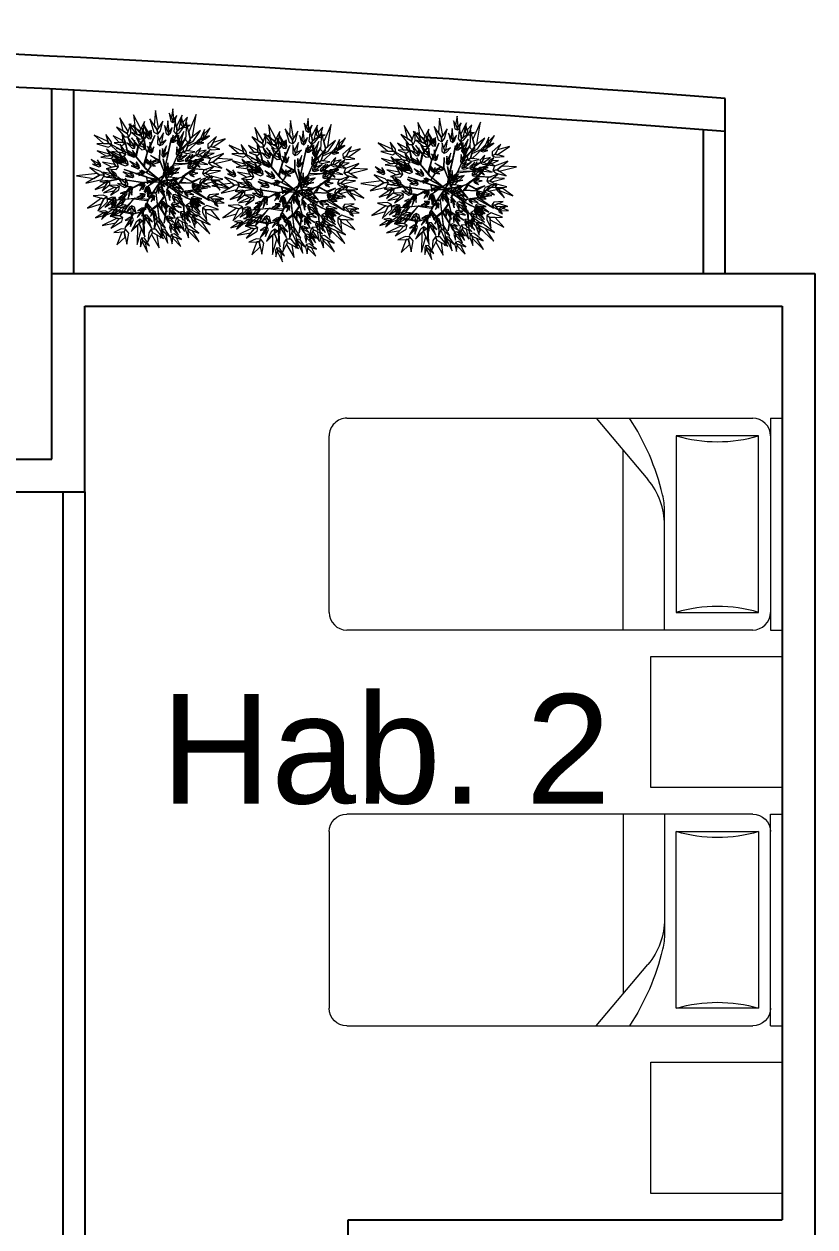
# Model space of a CAD drawing. Header units: millimetres. Extents: x -4 to 161, y -89 to 328.
# Drawn here: x 156.95 to 160.56, y 281.89 to 287.39 of the extents above; entities that cross this region are included whole.
import ezdxf

# ---------------------------------------------------------------- set-up
doc = ezdxf.new("R2010")
doc.units = ezdxf.units.MM
doc.layers.add('19-JARDINERIA', color=80, linetype='Continuous', lineweight=0)
doc.layers.add('EQUIP-MOBILIARIO', color=253, linetype='Continuous')
doc.layers.add('mobiliario I', color=7, linetype='Continuous', lineweight=5, true_color=0xceaf12)
doc.layers.add('VEGETACION', color=7, linetype='Continuous', lineweight=9, true_color=0xa3cf44)
doc.styles.get("Standard").update_dxf_attribs({"font": 'arial.ttf'})

# ---------------------------------------------------------------- blocks, each defined once
blk = doc.blocks.new('A$C50EA6864')
at = {"linetype": 'ByBlock', "lineweight": 20}
for p, q in [((0, 0.6), (0.6, 0.6)), ((0, 0), (0, 0.6)), ((0.6, 0.6), (0.6, 0)), ((0.6, 0), (0, 0))]:
    blk.add_line(p, q, dxfattribs=at)
blk = doc.blocks.new('4D')
at = {"layer": 'mobiliario I', "lineweight": 15, "ltscale": 0.025}
for p, q in [((1350.3471, 256.7936), (1351.1542, 256.7936)), ((1350.2664, 254.8566), (1350.2664, 256.7129)), ((1351.2349, 256.7129), (1351.2349, 254.8566)), ((1351.2349, 255.5725), (1350.9542, 255.3361)), ((1350.2664, 255.4485), (1351.0869, 255.4485)), ((1350.2664, 255.2602), (1350.8103, 255.2602)), ((1351.1542, 255.2064), (1350.3471, 255.2064)), ((1350.3471, 255.2064), (1350.3471, 254.8297)), ((1351.1542, 254.8297), (1351.1542, 255.2064)), ((1350.3471, 254.8297), (1351.1542, 254.8297)), ((1351.2349, 254.7759), (1350.2664, 254.7759)), ((1350.2664, 254.7759), (1350.2664, 254.7221)), ((1351.2349, 254.7221), (1350.2664, 254.7221)), ((1351.2349, 254.7759), (1351.2349, 254.7221))]:
    blk.add_line(p, q, dxfattribs=at)
for centre, radius, start, end in [((1350.3471, 256.7129), 0.0807, 90, 180), ((1351.1542, 256.7129), 0.0807, 0, 90), ((1350.6314, 256.334), 1.0948, 283.3928, 303.4501), ((1350.7462, 255.583), 0.3228, 270, 310.1059), ((1350.8103, 255.583), 0.3228, 270, 283.3928), ((1349.7014, 255.018), 0.6726, 343.7398, 16.2602), ((1351.7999, 255.018), 0.6726, 163.7398, 196.2602), ((1350.3471, 254.8566), 0.0807, 180, 270), ((1351.1542, 254.8566), 0.0807, 270, 0)]:
    blk.add_arc(centre, radius, start, end, dxfattribs=at)
blk = doc.blocks.new('A$C50677734')
at = {"color": 62, "linetype": 'ByBlock'}
blk.add_line((0.961, 2.557, -0.722), (0.961, 2.557, -0.722), dxfattribs=at)
for points in [[(1.859, 3.166, -1.767), (1.89, 3.204, -1.791), (1.825, 3.556, -2.022), (1.791, 3.261, -1.829)], [(1.123, 2.924, -1.578), (1.129, 2.988, -1.599), (0.808, 3.358, -1.808), (0.983, 2.99, -1.637)], [(1.192, 2.831, -1.529), (1.215, 2.945, -1.562), (1.146, 3.213, -1.672), (1.124, 2.923, -1.578)], [(1.315, 3.019, -1.203), (1.315, 3.068, -1.214), (1.245, 3.206, -1.245), (1.274, 3.046, -1.209)], [(1.315, 3.068, -1.214), (1.333, 3.089, -1.219), (1.317, 3.296, -1.265), (1.286, 3.126, -1.227)], [(1.315, 3.019, -1.203), (1.35, 3.052, -1.211), (1.392, 3.161, -1.235), (1.315, 3.067, -1.214)], [(1.667, 2.9, -1.394), (1.648, 2.969, -1.42), (1.493, 3.132, -1.491), (1.597, 2.922, -1.408)], [(1.648, 2.969, -1.42), (1.665, 3.004, -1.431), (1.564, 3.287, -1.538), (1.584, 3.038, -1.45)], [(1.667, 2.9, -1.394), (1.705, 2.96, -1.412), (1.723, 3.129, -1.468), (1.648, 2.968, -1.419)], [(1.867, 3.082, -1.712), (1.859, 3.166, -1.767), (1.695, 3.391, -1.914), (1.78, 3.123, -1.739)], [(1.865, 2.762, -1.463), (1.895, 2.798, -1.469), (1.868, 3.165, -1.531), (1.813, 2.864, -1.48)], [(1.867, 3.082, -1.712), (1.931, 3.143, -1.752), (1.996, 3.335, -1.877), (1.859, 3.165, -1.766)], [(2.069, 2.905, -1.191), (2.099, 2.93, -1.218), (2.072, 3.177, -1.496), (2.018, 2.974, -1.268)], [(2.255, 2.858, -1.131), (2.299, 2.934, -1.202), (2.284, 3.228, -1.401), (2.198, 2.946, -1.171)], [(2.299, 2.934, -1.202), (2.351, 2.947, -1.232), (2.507, 3.287, -1.532), (2.294, 3.057, -1.286)], [(1.192, 2.831, -1.529), (1.123, 2.924, -1.578), (0.788, 3.079, -1.717), (1.07, 2.821, -1.556)], [(1.14, 2.639, -0.997), (1.121, 2.707, -1.015), (1.008, 2.833, -1.073), (1.078, 2.67, -1.023)], [(1.318, 2.63, -1.147), (1.33, 2.662, -1.153), (1.223, 2.897, -1.218), (1.259, 2.685, -1.165)], [(1.277, 2.552, -1.715), (1.349, 2.86, -1.329), (1.26, 2.582, -1.705), (1.277, 2.552, -1.715)], [(1.535, 2.658, -1.576), (1.513, 2.725, -1.629), (1.334, 2.874, -1.776), (1.454, 2.672, -1.605)], [(1.513, 2.725, -1.629), (1.532, 2.762, -1.651), (1.414, 3.037, -1.873), (1.438, 2.788, -1.691)], [(1.535, 2.658, -1.576), (1.578, 2.722, -1.612), (1.598, 2.893, -1.729), (1.513, 2.724, -1.628)], [(1.705, 2.623, -1.337), (1.705, 2.693, -1.366), (1.599, 2.888, -1.446), (1.643, 2.662, -1.353)], [(1.705, 2.693, -1.366), (1.731, 2.722, -1.378), (1.708, 3.017, -1.498), (1.661, 2.775, -1.399)], [(1.705, 2.574, -0.671), (1.731, 2.603, -0.683), (1.708, 2.898, -0.804), (1.661, 2.656, -0.705)], [(1.865, 2.675, -1.448), (1.865, 2.762, -1.463), (1.741, 3.005, -1.504), (1.792, 2.723, -1.456)], [(1.865, 2.675, -1.448), (1.925, 2.734, -1.458), (1.998, 2.926, -1.491), (1.865, 2.761, -1.463)], [(1.93, 2.667, -1.859), (1.922, 2.651, -1.892), (1.871, 2.952, -1.868), (1.89, 2.894, -1.859)], [(1.926, 2.659, -1.886), (1.953, 2.694, -1.886), (2.134, 2.891, -2.021)], [(2.069, 2.847, -1.125), (2.069, 2.905, -1.191), (1.945, 3.069, -1.375), (1.996, 2.879, -1.161)], [(2.069, 2.847, -1.125), (2.13, 2.886, -1.169), (2.202, 3.016, -1.315), (2.069, 2.904, -1.19)], [(2.135, 2.649, -1.002), (2.163, 2.661, -1.016), (2.234, 2.877, -1.155), (2.125, 2.721, -1.041)], [(2.255, 2.858, -1.131), (2.353, 2.87, -1.179), (2.531, 2.993, -1.337), (2.298, 2.933, -1.201)], [(2.408, 2.565, -1.556), (2.432, 2.631, -1.61), (2.383, 2.857, -1.76), (2.353, 2.626, -1.586)], [(2.462, 2.651, -1.871), (2.511, 2.724, -1.961), (2.503, 3.029, -2.211), (2.403, 2.75, -1.92)], [(2.432, 2.631, -1.61), (2.47, 2.648, -1.632), (2.546, 2.934, -1.858), (2.412, 2.726, -1.673)], [(2.511, 2.724, -1.961), (2.567, 2.731, -1.998), (2.745, 3.062, -2.376), (2.509, 2.851, -2.066)], [(0.72, 2.525, -1.582), (0.702, 2.581, -1.617), (0.326, 2.719, -1.966), (0.588, 2.507, -1.679)], [(0.805, 2.484, -1.499), (0.785, 2.59, -1.555), (0.64, 2.774, -1.739), (0.721, 2.524, -1.581)], [(1.077, 2.671, -1.023), (1.062, 2.707, -1.034), (0.784, 2.819, -1.145), (0.983, 2.668, -1.054)], [(1.103, 2.424, -1.414), (1.093, 2.462, -1.424), (0.831, 2.61, -1.53), (1.009, 2.434, -1.443)], [(1.14, 2.639, -0.997), (1.077, 2.671, -1.023), (0.852, 2.664, -1.097), (1.078, 2.601, -1.011)], [(1.292, 2.521, -1.748), (1.316, 2.469, -1.764), (1.029, 2.757, -1.825), (1.123, 2.679, -1.782)], [(1.163, 2.385, -1.389), (1.152, 2.455, -1.406), (1.055, 2.594, -1.461), (1.104, 2.424, -1.414)], [(1.545, 1.991, -1.825), (1.545, 1.991, -1.791), (1.15, 2.824, -1.687)], [(1.339, 2.573, -1.131), (1.318, 2.63, -1.147), (1.177, 2.76, -1.19), (1.279, 2.587, -1.14)], [(1.282, 2.288, -0.757), (1.311, 2.308, -0.778), (1.326, 2.552, -0.982), (1.249, 2.362, -0.814)], [(1.339, 2.573, -1.131), (1.366, 2.626, -1.142), (1.368, 2.771, -1.176), (1.319, 2.629, -1.147)], [(1.705, 2.504, -0.643), (1.705, 2.574, -0.671), (1.599, 2.769, -0.751), (1.643, 2.542, -0.659)], [(1.745, 2.671, -1.296), (1.744, 2.691, -1.3), (1.631, 2.792, -1.349), (1.7, 2.686, -1.309)], [(1.77, 2.645, -1.284), (1.745, 2.671, -1.296), (1.637, 2.707, -1.328), (1.734, 2.638, -1.29)], [(1.705, 2.623, -1.337), (1.757, 2.67, -1.356), (1.82, 2.825, -1.42), (1.705, 2.692, -1.365)], [(1.705, 2.504, -0.643), (1.757, 2.551, -0.662), (1.82, 2.706, -0.725), (1.705, 2.573, -0.671)], [(1.77, 2.645, -1.284), (1.772, 2.681, -1.292), (1.739, 2.76, -1.317), (1.746, 2.671, -1.295)], [(1.965, 2.465, -0.591), (1.965, 2.515, -0.595), (1.895, 2.655, -0.608), (1.924, 2.493, -0.593)], [(1.957, 2.443, -1.892), (1.969, 2.468, -1.849), (1.93, 2.667, -1.859), (1.922, 2.651, -1.892)], [(1.965, 2.515, -0.595), (1.983, 2.536, -0.597), (1.967, 2.748, -0.617), (1.936, 2.574, -0.601)], [(1.961, 2.451, -1.843), (1.965, 2.459, -1.859), (2.182, 2.555, -1.696), (2.174, 2.538, -1.678)], [(1.965, 2.465, -0.591), (2, 2.499, -0.594), (2.042, 2.61, -0.604), (1.965, 2.514, -0.595)], [(2.114, 2.599, -0.969), (2.135, 2.649, -1.002), (2.111, 2.821, -1.094), (2.078, 2.647, -0.987)], [(2.114, 2.599, -0.969), (2.168, 2.616, -0.991), (2.262, 2.705, -1.064), (2.134, 2.648, -1.001)], [(2.182, 2.555, -1.696), (2.174, 2.538, -1.678), (2.638, 2.513, -1.329), (2.649, 2.535, -1.329)], [(2.228, 2.382, -0.631), (2.247, 2.438, -0.677), (2.201, 2.631, -0.807), (2.18, 2.434, -0.656)], [(2.182, 2.555, -1.696), (2.213, 2.577, -1.653), (2.268, 2.796, -1.696)], [(2.247, 2.438, -0.677), (2.28, 2.453, -0.697), (2.34, 2.698, -0.892), (2.228, 2.519, -0.732)], [(2.408, 2.565, -1.556), (2.481, 2.589, -1.592), (2.603, 2.71, -1.711), (2.432, 2.63, -1.609)], [(2.462, 2.651, -1.871), (2.567, 2.651, -1.932), (2.762, 2.756, -2.131), (2.51, 2.723, -1.96)], [(2.51, 2.407, -0.8), (2.541, 2.461, -0.81), (2.549, 2.656, -0.837), (2.482, 2.463, -0.805)], [(2.541, 2.461, -0.81), (2.572, 2.474, -0.814), (2.684, 2.711, -0.856), (2.545, 2.543, -0.821)], [(0.467, 2.31, -1.383), (0.457, 2.34, -1.396), (0.24, 2.43, -1.521), (0.393, 2.307, -1.418)], [(0.517, 2.284, -1.354), (0.467, 2.31, -1.383), (0.289, 2.302, -1.466), (0.466, 2.252, -1.37)], [(0.658, 2.174, -1.27), (0.644, 2.204, -1.276), (0.4, 2.295, -1.33), (0.577, 2.171, -1.284)], [(0.805, 2.484, -1.499), (0.72, 2.525, -1.582), (0.404, 2.48, -1.814), (0.713, 2.413, -1.545)], [(0.517, 2.284, -1.354), (0.503, 2.34, -1.374), (0.418, 2.443, -1.44), (0.468, 2.31, -1.383)], [(0.841, 2.331, -1.236), (0.822, 2.362, -1.255), (0.568, 2.395, -1.447), (0.762, 2.304, -1.29)], [(0.714, 2.148, -1.257), (0.695, 2.205, -1.268), (0.593, 2.309, -1.298), (0.659, 2.174, -1.27)], [(0.9, 2.318, -1.191), (0.841, 2.331, -1.236), (0.653, 2.264, -1.363), (0.854, 2.264, -1.216)], [(0.691, 2.205, -0.886), (0.724, 2.236, -0.907), (0.768, 2.376, -0.967), (0.681, 2.252, -0.898)], [(0.724, 2.236, -0.907), (0.75, 2.237, -0.916), (0.879, 2.381, -1.006), (0.743, 2.295, -0.932)], [(0.9, 2.318, -1.191), (0.871, 2.377, -1.222), (0.754, 2.467, -1.322), (0.842, 2.331, -1.236)], [(1.136, 1.939, -1.405), (1.119, 1.944, -1.405), (0.786, 2.359, -0.728)], [(1.163, 2.385, -1.389), (1.103, 2.424, -1.414), (0.879, 2.447, -1.484), (1.095, 2.355, -1.403)], [(1.159, 2.174, -2.131), (1.135, 2.215, -2.142), (1.04, 2.277, -2.179), (1.113, 2.184, -2.147)], [(1.273, 2.231, -0.709), (1.282, 2.288, -0.757), (1.202, 2.464, -0.893), (1.217, 2.272, -0.736)], [(1.33, 2.105, -1.405), (1.342, 2.091, -1.387), (1.236, 2.318, -0.976)], [(1.273, 2.231, -0.709), (1.331, 2.261, -0.741), (1.412, 2.379, -0.849), (1.282, 2.287, -0.757)], [(1.552, 2.236, -0.472), (1.543, 2.284, -0.484), (1.45, 2.403, -0.529), (1.508, 2.254, -0.486)], [(1.543, 2.284, -0.484), (1.556, 2.308, -0.486), (1.503, 2.508, -0.538), (1.505, 2.334, -0.503)], [(1.552, 2.236, -0.472), (1.58, 2.277, -0.474), (1.599, 2.393, -0.493), (1.543, 2.284, -0.484)], [(1.711, 1.973, -1.516), (1.711, 1.988, -1.568), (1.555, 2.518, -0.839), (1.555, 2.518, -0.832)], [(1.795, 2.242, -2.207), (1.795, 2.291, -2.217), (1.724, 2.429, -2.245), (1.754, 2.269, -2.213)], [(1.795, 2.239, -0.397), (1.795, 2.288, -0.406), (1.724, 2.426, -0.434), (1.754, 2.266, -0.402)], [(1.795, 2.291, -2.217), (1.812, 2.312, -2.221), (1.797, 2.52, -2.263), (1.766, 2.349, -2.229)], [(1.795, 2.288, -0.406), (1.812, 2.309, -0.411), (1.797, 2.517, -0.452), (1.766, 2.346, -0.418)], [(1.795, 2.242, -2.207), (1.83, 2.275, -2.214), (1.871, 2.385, -2.236), (1.795, 2.291, -2.217)], [(1.795, 2.239, -0.397), (1.83, 2.272, -0.403), (1.871, 2.381, -0.425), (1.795, 2.287, -0.406)], [(1.878, 2.147, -2.168), (1.863, 2.117, -2.134), (1.961, 2.451, -1.843), (1.965, 2.459, -1.859)], [(1.905, 2.203, -2.055), (1.886, 2.164, -2.097), (2.192, 2.281, -1.405), (2.2, 2.298, -1.405)], [(2.192, 2.281, -1.405), (2.2, 2.298, -1.405), (2.621, 2.372, -0.728)], [(2.2, 2.298, -1.405), (2.2, 2.298, -1.372), (2.322, 2.487, -0.967), (2.29, 2.462, -1.071)], [(2.228, 2.382, -0.631), (2.29, 2.403, -0.662), (2.392, 2.508, -0.765), (2.247, 2.438, -0.676)], [(2.243, 2.205, -0.515), (2.276, 2.236, -0.536), (2.32, 2.376, -0.596), (2.233, 2.252, -0.527)], [(2.276, 2.236, -0.536), (2.302, 2.237, -0.545), (2.431, 2.381, -0.635), (2.295, 2.295, -0.561)], [(2.495, 2.142, -0.603), (2.548, 2.16, -0.654), (2.661, 2.312, -0.795), (2.503, 2.211, -0.631)], [(2.51, 2.407, -0.8), (2.569, 2.423, -0.806), (2.682, 2.517, -0.828), (2.54, 2.461, -0.809)], [(0.532, 1.96, -1.921), (0.519, 2.009, -1.929), (0.182, 2.207, -2.011), (0.412, 1.977, -1.944)], [(0.608, 1.908, -1.901), (0.532, 1.96, -1.921), (0.244, 1.998, -1.975), (0.522, 1.873, -1.912)], [(0.714, 2.148, -1.257), (0.658, 2.174, -1.27), (0.464, 2.166, -1.302), (0.661, 2.116, -1.262)], [(0.608, 1.908, -1.901), (0.594, 1.997, -1.914), (0.47, 2.177, -1.958), (0.533, 1.96, -1.92)], [(0.82, 2.024, -1.052), (0.798, 2.058, -1.06), (0.496, 2.125, -1.139), (0.725, 2.007, -1.074)], [(0.891, 2.003, -1.033), (0.82, 2.024, -1.052), (0.594, 1.981, -1.104), (0.834, 1.955, -1.044)], [(0.817, 1.749, -1.696), (0.835, 1.749, -1.678), (0.654, 2.178, -1.329), (0.63, 2.178, -1.329)], [(0.691, 2.205, -0.886), (0.737, 2.201, -0.9), (0.839, 2.241, -0.948), (0.724, 2.236, -0.907)], [(0.891, 2.003, -1.033), (0.858, 2.067, -1.046), (0.721, 2.174, -1.087), (0.821, 2.024, -1.052)], [(0.969, 2.14, -0.936), (0.954, 2.161, -0.943), (0.754, 2.188, -1.013), (0.909, 2.123, -0.956)], [(1.119, 1.944, -1.405), (1.119, 1.944, -1.372), (0.8, 1.994, -0.967), (0.83, 1.966, -1.071)], [(1.016, 2.13, -0.919), (0.969, 2.14, -0.936), (0.825, 2.098, -0.983), (0.982, 2.095, -0.929)], [(1.016, 2.13, -0.919), (0.992, 2.171, -0.931), (0.897, 2.233, -0.968), (0.97, 2.14, -0.936)], [(1.112, 2.184, -2.148), (1.096, 2.205, -2.155), (0.897, 2.232, -2.225), (1.052, 2.167, -2.167)], [(1.308, 2.131, -1.375), (1.33, 2.105, -1.405), (0.933, 2.241, -1.234)], [(1.159, 2.174, -2.131), (1.112, 2.184, -2.148), (0.968, 2.143, -2.194), (1.124, 2.139, -2.14)], [(1.273, 2.144, -0.577), (1.247, 2.153, -0.58), (1.056, 2.065, -0.61), (1.228, 2.096, -0.585)], [(1.319, 2.162, -0.57), (1.276, 2.183, -0.574), (1.158, 2.183, -0.59), (1.273, 2.145, -0.577)], [(1.319, 2.162, -0.57), (1.273, 2.144, -0.577), (1.167, 2.029, -0.597), (1.308, 2.113, -0.574)], [(1.564, 1.963, -1.791), (1.527, 2.007, -1.791), (1.33, 2.105, -1.405), (1.342, 2.091, -1.387)], [(1.558, 1.938, -0.414), (1.533, 1.964, -0.416), (1.449, 1.995, -0.424), (1.521, 1.938, -0.417)], [(1.745, 2.113, -0.765), (1.744, 2.133, -0.77), (1.631, 2.234, -0.818), (1.7, 2.128, -0.778)], [(1.77, 2.087, -0.753), (1.745, 2.113, -0.765), (1.637, 2.149, -0.797), (1.734, 2.08, -0.76)], [(1.818, 1.675, -2.321), (1.818, 1.675, -2.407), (1.711, 1.982, -1.568), (1.711, 1.963, -1.525)], [(1.77, 2.087, -0.753), (1.772, 2.123, -0.761), (1.739, 2.202, -0.787), (1.746, 2.113, -0.765)], [(1.814, 1.871, -1.157), (1.776, 2.169, -0.566), (1.817, 1.847, -1.105)], [(1.793, 2.036, -0.805), (1.973, 2.045, -0.542), (1.793, 2.047, -0.738)], [(1.817, 1.648, -2.64), (1.821, 1.684, -2.64), (1.868, 2.15, -2.168), (1.864, 2.117, -2.134)], [(2.011, 2.088, -0.394), (2.021, 2.116, -0.434), (1.995, 2.238, -0.531), (1.985, 2.129, -0.407)], [(1.991, 2.094, -0.392), (2.027, 2.063, -0.408), (2.176, 2.023, -0.44), (2.04, 2.105, -0.392)], [(1.991, 2.094, -0.392), (1.991, 2.049, -0.411), (2.041, 1.951, -0.457), (2.026, 2.063, -0.408)], [(2.021, 2.116, -0.434), (2.038, 2.118, -0.455), (2.07, 2.246, -0.622), (2.011, 2.167, -0.475)], [(2.011, 2.088, -0.394), (2.044, 2.086, -0.429), (2.098, 2.124, -0.528), (2.021, 2.116, -0.434)], [(2.027, 2.063, -0.408), (2.03, 2.038, -0.419), (2.191, 1.916, -0.486), (2.089, 2.046, -0.422)], [(2.21, 1.954, -0.924), (2.18, 1.912, -0.952), (2.179, 2.19, -0.652)], [(2.21, 1.954, -0.918), (2.218, 1.957, -0.952), (2.413, 2.087, -0.719)], [(2.243, 2.205, -0.515), (2.289, 2.201, -0.529), (2.391, 2.241, -0.577), (2.276, 2.236, -0.536)], [(2.316, 1.925, -0.35), (2.363, 1.94, -0.358), (2.474, 2.049, -0.382), (2.329, 1.973, -0.354)], [(2.39, 1.852, -1.215), (2.359, 1.839, -1.258), (2.801, 2.02, -1.105), (2.628, 1.949, -1.123)], [(2.363, 1.94, -0.358), (2.388, 1.93, -0.362), (2.583, 2.008, -0.398), (2.41, 1.986, -0.368)], [(2.495, 2.142, -0.603), (2.548, 2.105, -0.637), (2.685, 2.087, -0.749), (2.547, 2.16, -0.653)], [(2.548, 2.16, -0.654), (2.578, 2.143, -0.675), (2.794, 2.243, -0.888), (2.595, 2.223, -0.713)], [(0.346, 1.694, -1.858), (0.313, 1.738, -1.908), (0, 1.665, -2.398), (0.26, 1.605, -1.991)], [(0.42, 1.701, -1.741), (0.346, 1.694, -1.858), (0.143, 1.479, -2.175), (0.382, 1.583, -1.8)], [(0.42, 1.701, -1.741), (0.367, 1.791, -1.824), (0.199, 1.889, -2.087), (0.347, 1.694, -1.856)], [(0.684, 1.729, -0.948), (0.662, 1.75, -0.962), (0.437, 1.731, -1.103), (0.621, 1.692, -0.987)], [(0.737, 1.729, -0.914), (0.684, 1.729, -0.948), (0.535, 1.64, -1.041), (0.708, 1.677, -0.933)], [(0.737, 1.729, -0.914), (0.701, 1.772, -0.937), (0.583, 1.824, -1.011), (0.685, 1.729, -0.947)], [(0.915, 1.862, -1.002), (0.884, 1.874, -1.027), (0.732, 1.75, -1.279), (0.892, 1.796, -1.072)], [(0.954, 1.887, -0.942), (0.9, 1.914, -0.982), (0.78, 1.912, -1.115), (0.915, 1.863, -1.001)], [(0.954, 1.887, -0.942), (0.915, 1.862, -1.002), (0.862, 1.703, -1.169), (0.965, 1.821, -0.975)], [(1.076, 1.631, -0.659), (1.042, 1.665, -0.666), (0.933, 1.707, -0.688), (1.027, 1.631, -0.669)], [(1.256, 1.667, -2.055), (1.297, 1.654, -2.097), (1.136, 1.939, -1.405), (1.119, 1.944, -1.405)], [(1.323, 1.803, -1.082), (1.317, 1.823, -1.085), (1.181, 1.898, -1.12), (1.275, 1.808, -1.092)], [(1.354, 1.783, -1.074), (1.323, 1.803, -1.082), (1.208, 1.815, -1.105), (1.32, 1.768, -1.078)], [(1.354, 1.783, -1.074), (1.347, 1.819, -1.079), (1.296, 1.889, -1.098), (1.324, 1.803, -1.082)], [(1.5, 1.824, -0.362), (1.475, 1.825, -0.371), (1.34, 1.693, -0.47), (1.479, 1.768, -0.389)], [(1.5, 1.8, -1.849), (1.475, 1.801, -1.859), (1.34, 1.669, -1.958), (1.479, 1.744, -1.876)], [(1.52, 1.938, -0.417), (1.505, 1.951, -0.419), (1.346, 1.939, -0.433), (1.476, 1.916, -0.421)], [(1.534, 1.852, -0.338), (1.489, 1.86, -0.354), (1.386, 1.828, -0.406), (1.5, 1.824, -0.361)], [(1.534, 1.828, -1.825), (1.489, 1.836, -1.841), (1.386, 1.804, -1.893), (1.5, 1.8, -1.849)], [(1.527, 1.593, -1.568), (1.545, 1.593, -1.525), (1.402, 1.746, -1.157), (1.392, 1.746, -1.157)], [(1.558, 1.938, -0.414), (1.52, 1.938, -0.417), (1.415, 1.885, -0.427), (1.537, 1.907, -0.416)], [(1.534, 1.852, -0.338), (1.5, 1.824, -0.362), (1.45, 1.69, -0.427), (1.542, 1.805, -0.351)], [(1.534, 1.828, -1.825), (1.5, 1.8, -1.849), (1.45, 1.666, -1.914), (1.542, 1.781, -1.838)], [(2.017, 1.654, -1.148), (2.017, 1.654, -1.191), (1.552, 1.829, -0.48), (1.573, 1.829, -0.575)], [(1.794, 1.654, -2.278), (1.794, 1.654, -2.321), (1.561, 1.967, -1.825), (1.561, 1.967, -1.791)], [(1.709, 1.979, -1.568), (1.692, 1.972, -1.525), (1.593, 1.873, -1.157), (1.624, 1.886, -1.157)], [(1.745, 1.8, -2.15), (1.744, 1.82, -2.155), (1.631, 1.921, -2.203), (1.7, 1.815, -2.163)], [(1.77, 1.774, -2.138), (1.745, 1.8, -2.15), (1.637, 1.835, -2.182), (1.734, 1.767, -2.145)], [(1.77, 1.774, -2.138), (1.772, 1.809, -2.146), (1.739, 1.889, -2.172), (1.746, 1.799, -2.15)], [(1.818, 1.452, -1.148), (1.818, 1.452, -1.191), (2.281, 1.899, -0.48), (2.189, 1.795, -0.575)], [(1.818, 1.838, -1.157), (1.818, 1.872, -1.157), (1.818, 1.685, -0.471), (1.818, 1.685, -0.581)], [(1.908, 1.655, -2.03), (1.948, 1.672, -1.996), (2.01, 1.697, -1.543), (1.993, 1.69, -1.516)], [(2.01, 1.697, -1.543), (1.993, 1.69, -1.516), (2.35, 1.836, -1.225), (2.359, 1.839, -1.252)], [(2.05, 1.713, -1.182), (2.024, 1.703, -1.182), (2.082, 1.611, -0.505)], [(2.041, 1.71, -1.182), (2.05, 1.713, -1.114), (2.21, 1.954, -0.918), (2.218, 1.957, -0.952)], [(2.102, 1.634, -0.321), (2.131, 1.656, -0.331), (2.18, 1.753, -0.377), (2.098, 1.668, -0.337)], [(2.131, 1.656, -0.331), (2.152, 1.655, -0.331), (2.268, 1.754, -0.377), (2.152, 1.696, -0.35)], [(2.289, 1.624, -1.825), (2.289, 1.624, -1.791), (2.997, 1.751, -1.687)], [(2.316, 1.925, -0.35), (2.358, 1.902, -0.355), (2.475, 1.896, -0.374), (2.362, 1.94, -0.358)], [(2.35, 1.836, -1.225), (2.359, 1.839, -1.252), (2.566, 1.924, -0.805), (2.501, 1.897, -0.9)], [(2.531, 1.651, -0.504), (2.581, 1.665, -0.54), (2.697, 1.79, -0.639), (2.545, 1.708, -0.524)], [(0.705, 1.505, -1.412), (0.648, 1.518, -1.429), (0.277, 1.271, -1.607), (0.629, 1.387, -1.461)], [(0.797, 1.557, -1.369), (0.697, 1.59, -1.398), (0.448, 1.558, -1.491), (0.706, 1.506, -1.411)], [(0.797, 1.557, -1.369), (0.705, 1.505, -1.412), (0.526, 1.223, -1.529), (0.792, 1.447, -1.393)], [(0.945, 1.519, -0.812), (0.888, 1.502, -0.82), (0.779, 1.404, -0.848), (0.917, 1.465, -0.824)], [(0.917, 1.465, -0.824), (0.886, 1.451, -0.83), (0.784, 1.211, -0.882), (0.916, 1.383, -0.839)], [(1.026, 1.631, -0.669), (1.006, 1.648, -0.673), (0.797, 1.633, -0.714), (0.968, 1.601, -0.681)], [(1.016, 1.596, -1.892), (0.988, 1.596, -1.849), (0.826, 1.473, -1.859), (0.844, 1.473, -1.892)], [(1.076, 1.631, -0.659), (1.026, 1.631, -0.669), (0.888, 1.56, -0.696), (1.048, 1.589, -0.665)], [(0.945, 1.519, -0.812), (0.917, 1.465, -0.824), (0.917, 1.271, -0.859), (0.976, 1.465, -0.819)], [(1.145, 1.411, -0.689), (1.099, 1.417, -0.702), (0.994, 1.383, -0.746), (1.11, 1.381, -0.708)], [(1.316, 1.654, -2.168), (1.349, 1.654, -2.134), (1.006, 1.596, -1.843), (0.997, 1.596, -1.859)], [(1.536, 1.59, -1.516), (1.521, 1.59, -1.568), (1.004, 1.136, -0.839), (1.004, 1.136, -0.832)], [(1.186, 1.643, -1.264), (1.141, 1.634, -1.282), (1.059, 1.571, -1.341), (1.165, 1.606, -1.291)], [(1.165, 1.605, -1.291), (1.141, 1.598, -1.302), (1.067, 1.432, -1.414), (1.166, 1.547, -1.322)], [(1.186, 1.643, -1.264), (1.165, 1.605, -1.291), (1.169, 1.466, -1.365), (1.21, 1.602, -1.279)], [(1.423, 1.593, -0.708), (1.408, 1.603, -0.718), (1.288, 1.562, -0.815), (1.394, 1.563, -0.735)], [(1.821, 1.654, -2.64), (1.784, 1.654, -2.64), (1.316, 1.654, -2.168), (1.349, 1.654, -2.134)], [(1.452, 1.6, -0.685), (1.427, 1.621, -0.701), (1.355, 1.635, -0.752), (1.424, 1.593, -0.708)], [(1.452, 1.6, -0.685), (1.423, 1.593, -0.708), (1.355, 1.522, -0.773), (1.444, 1.566, -0.698)], [(1.794, 1.657, -2.321), (1.794, 1.657, -2.407), (1.527, 1.59, -1.568), (1.545, 1.59, -1.525)], [(1.672, 1.619, -0.621), (1.628, 1.605, -0.636), (1.548, 1.531, -0.682), (1.653, 1.578, -0.642)], [(1.653, 1.577, -0.642), (1.63, 1.567, -0.651), (1.563, 1.386, -0.741), (1.657, 1.516, -0.667)], [(1.772, 1.434, -0.924), (1.763, 1.434, -0.857), (1.564, 1.222, -0.557)], [(1.781, 1.633, -2.168), (1.807, 1.655, -2.134), (1.586, 1.386, -1.843), (1.579, 1.38, -1.859)], [(1.672, 1.619, -0.621), (1.653, 1.577, -0.642), (1.664, 1.432, -0.702), (1.699, 1.579, -0.633)], [(1.818, 1.409, -1.182), (1.818, 1.437, -1.182), (1.711, 1.418, -0.505)], [(1.755, 1.63, -0.626), (1.745, 1.589, -0.65), (1.766, 1.503, -0.73), (1.778, 1.604, -0.661)], [(1.755, 1.63, -0.626), (1.778, 1.604, -0.662), (1.897, 1.577, -0.762), (1.799, 1.643, -0.646)], [(1.821, 1.611, -2.682), (1.821, 1.596, -4.18), (1.76, 1.648, -4.18), (1.775, 1.648, -2.682)], [(1.812, 1.648, -4.18), (1.76, 1.648, -4.18), (1.775, 1.648, -2.682), (1.812, 1.648, -2.682)], [(1.818, 1.648, -2.64), (1.775, 1.648, -2.682), (1.775, 1.648, -2.682), (1.803, 1.648, -2.364)], [(1.778, 1.604, -0.662), (1.775, 1.581, -0.677), (1.885, 1.48, -0.828), (1.828, 1.592, -0.704)], [(1.778, 1.654, -2.597), (1.821, 1.654, -2.64), (1.836, 1.654, -2.364), (1.794, 1.654, -2.321)], [(1.836, 1.654, -2.364), (1.794, 1.654, -2.321), (1.907, 1.654, -2.03), (1.907, 1.654, -2.073)], [(1.815, 1.645, -2.64), (1.841, 1.62, -2.64), (2.004, 1.434, -2.444), (1.98, 1.457, -2.41)], [(1.817, 1.418, -1.182), (1.82, 1.409, -1.114), (2.055, 1.241, -0.918), (2.058, 1.233, -0.952)], [(1.818, 1.691, -2.597), (1.818, 1.648, -2.64), (1.818, 1.633, -2.364), (1.818, 1.675, -2.321)], [(1.818, 1.633, -2.364), (1.818, 1.675, -2.321), (1.818, 1.562, -2.03), (1.818, 1.562, -2.073)], [(1.818, 1.562, -2.03), (1.818, 1.519, -1.996), (1.818, 1.452, -1.543), (1.818, 1.47, -1.516)], [(1.818, 1.562, -2.03), (1.818, 1.562, -2.073), (1.818, 1.179, -1.825), (1.818, 1.179, -1.791)], [(1.818, 1.47, -1.516), (1.818, 1.443, -1.473), (1.818, 1.409, -1.182), (1.818, 1.437, -1.182)], [(1.818, 1.452, -1.543), (1.818, 1.47, -1.516), (1.818, 1.084, -1.225), (1.818, 1.075, -1.252)], [(1.821, 1.654, -2.64), (1.821, 1.611, -2.682), (1.821, 1.596, -2.407), (1.821, 1.639, -2.364)], [(1.821, 1.648, -4.18), (1.821, 1.596, -4.18), (1.821, 1.611, -2.682), (1.821, 1.648, -2.682)], [(1.856, 1.444, -0.292), (1.902, 1.427, -0.305), (2.054, 1.444, -0.341), (1.896, 1.473, -0.299)], [(1.856, 1.444, -0.292), (1.875, 1.4, -0.3), (1.961, 1.323, -0.329), (1.901, 1.427, -0.304)], [(1.902, 1.427, -0.305), (1.915, 1.403, -0.31), (2.112, 1.344, -0.364), (1.966, 1.434, -0.32)], [(1.907, 1.654, -2.03), (1.907, 1.654, -2.073), (2.289, 1.624, -1.825), (2.289, 1.624, -1.791)], [(1.929, 1.586, -1.343), (2.001, 1.564, -1.411), (2.243, 1.636, -1.598), (1.994, 1.653, -1.381)], [(1.929, 1.586, -1.343), (1.957, 1.505, -1.389), (2.09, 1.376, -1.538), (2, 1.564, -1.41)], [(2.033, 1.39, -2.33), (2.011, 1.427, -2.373), (1.935, 1.109, -1.966), (1.944, 1.093, -1.966)], [(2.004, 1.434, -2.444), (1.98, 1.457, -2.41), (2.193, 1.284, -2.119), (2.2, 1.278, -2.134)], [(1.999, 1.695, -1.516), (2.026, 1.686, -1.473), (2.06, 1.654, -1.182), (2.032, 1.654, -1.182)], [(2.001, 1.564, -1.411), (2.02, 1.522, -1.439), (2.331, 1.456, -1.722), (2.102, 1.593, -1.49)], [(2.011, 1.626, -0.924), (2.011, 1.617, -0.857), (2.222, 1.418, -0.557)], [(2.095, 1.609, -0.335), (2.132, 1.586, -0.36), (2.274, 1.583, -0.429), (2.137, 1.632, -0.348)], [(2.095, 1.609, -0.335), (2.102, 1.564, -0.352), (2.164, 1.478, -0.407), (2.132, 1.587, -0.359)], [(2.102, 1.634, -0.321), (2.138, 1.63, -0.319), (2.223, 1.656, -0.331), (2.131, 1.655, -0.331)], [(2.132, 1.586, -0.36), (2.139, 1.562, -0.37), (2.305, 1.479, -0.475), (2.192, 1.585, -0.389)], [(2.282, 1.625, -1.791), (2.341, 1.62, -1.791), (2.534, 1.347, -1.405), (2.516, 1.349, -1.387)], [(2.431, 1.593, -0.722), (2.475, 1.576, -0.74), (2.624, 1.593, -0.789), (2.471, 1.622, -0.732)], [(2.431, 1.593, -0.722), (2.448, 1.549, -0.734), (2.53, 1.472, -0.773), (2.474, 1.576, -0.739)], [(2.475, 1.576, -0.74), (2.487, 1.553, -0.747), (2.678, 1.494, -0.821), (2.537, 1.583, -0.76)], [(2.528, 1.435, -0.592), (2.574, 1.415, -0.602), (2.728, 1.425, -0.629), (2.57, 1.462, -0.597)], [(2.528, 1.435, -0.592), (2.545, 1.39, -0.599), (2.629, 1.308, -0.62), (2.573, 1.415, -0.602)], [(2.531, 1.651, -0.504), (2.577, 1.619, -0.528), (2.702, 1.6, -0.607), (2.581, 1.665, -0.539)], [(2.574, 1.415, -0.602), (2.586, 1.391, -0.606), (2.783, 1.323, -0.647), (2.638, 1.419, -0.613)], [(0.428, 1.219, -1.603), (0.394, 1.21, -1.614), (0.264, 0.972, -1.726), (0.421, 1.134, -1.634)], [(0.463, 1.273, -1.577), (0.4, 1.263, -1.595), (0.274, 1.175, -1.653), (0.429, 1.22, -1.603)], [(0.463, 1.273, -1.577), (0.428, 1.219, -1.603), (0.412, 1.016, -1.677), (0.492, 1.212, -1.592)], [(0.756, 1.204, -1.748), (0.652, 1.202, -1.811), (0.466, 1.099, -2.019), (0.712, 1.134, -1.84)], [(0.711, 1.133, -1.842), (0.656, 1.126, -1.881), (0.501, 0.805, -2.277), (0.721, 1.01, -1.952)], [(0.756, 1.204, -1.748), (0.711, 1.133, -1.842), (0.737, 0.84, -2.104), (0.819, 1.11, -1.8)], [(0.999, 1.194, -1.273), (0.955, 1.184, -1.288), (0.779, 0.89, -1.436), (0.986, 1.087, -1.314)], [(1.045, 1.26, -1.238), (0.964, 1.251, -1.262), (0.801, 1.146, -1.34), (0.999, 1.195, -1.273)], [(1.11, 1.381, -0.709), (1.084, 1.382, -0.717), (0.945, 1.244, -0.801), (1.087, 1.324, -0.732)], [(1.045, 1.26, -1.238), (0.999, 1.194, -1.273), (0.969, 0.938, -1.371), (1.079, 1.182, -1.258)], [(1.145, 1.411, -0.689), (1.11, 1.381, -0.709), (1.056, 1.243, -0.764), (1.152, 1.362, -0.7)], [(1.431, 1.359, -0.561), (1.386, 1.346, -0.571), (1.3, 1.27, -0.604), (1.41, 1.317, -0.576)], [(1.409, 1.316, -0.576), (1.385, 1.306, -0.582), (1.306, 1.118, -0.644), (1.41, 1.252, -0.593)], [(1.431, 1.359, -0.561), (1.409, 1.316, -0.576), (1.411, 1.164, -0.617), (1.456, 1.316, -0.569)], [(1.506, 1.141, -0.742), (1.482, 1.103, -0.758), (1.471, 0.997, -0.812), (1.519, 1.1, -0.765)], [(1.506, 1.141, -0.742), (1.519, 1.099, -0.766), (1.623, 1.002, -0.833), (1.553, 1.13, -0.755)], [(1.707, 1.237, -0.504), (1.657, 1.206, -0.517), (1.58, 1.086, -0.56), (1.696, 1.179, -0.524)], [(1.713, 1.399, -0.317), (1.681, 1.392, -0.332), (1.622, 1.347, -0.381), (1.699, 1.372, -0.339)], [(1.699, 1.371, -0.339), (1.682, 1.366, -0.348), (1.632, 1.246, -0.441), (1.702, 1.329, -0.365)], [(1.695, 1.179, -0.524), (1.669, 1.158, -0.532), (1.639, 0.908, -0.617), (1.718, 1.103, -0.549)], [(1.707, 1.237, -0.504), (1.695, 1.179, -0.524), (1.75, 0.998, -0.582), (1.752, 1.195, -0.517)], [(1.713, 1.399, -0.317), (1.699, 1.371, -0.339), (1.706, 1.271, -0.401), (1.733, 1.369, -0.329)], [(1.872, 1.352, -0.425), (1.837, 1.318, -0.432), (1.796, 1.209, -0.454), (1.872, 1.303, -0.435)], [(1.872, 1.302, -0.435), (1.855, 1.282, -0.44), (1.87, 1.073, -0.482), (1.901, 1.244, -0.447)], [(1.872, 1.352, -0.425), (1.872, 1.302, -0.435), (1.943, 1.164, -0.463), (1.914, 1.324, -0.431)], [(2.334, 1.184, -0.391), (2.323, 1.143, -0.415), (2.344, 1.057, -0.495), (2.357, 1.158, -0.426)], [(2.334, 1.184, -0.391), (2.357, 1.158, -0.427), (2.475, 1.131, -0.527), (2.378, 1.197, -0.411)], [(2.357, 1.158, -0.427), (2.354, 1.135, -0.442), (2.464, 1.034, -0.594), (2.406, 1.146, -0.469)], [(2.431, 1.3, -1.586), (2.475, 1.283, -1.604), (2.624, 1.301, -1.653), (2.471, 1.329, -1.596)], [(2.431, 1.3, -1.586), (2.448, 1.256, -1.598), (2.53, 1.179, -1.637), (2.474, 1.283, -1.604)], [(2.475, 1.283, -1.604), (2.487, 1.26, -1.611), (2.678, 1.201, -1.685), (2.537, 1.29, -1.625)], [(0.868, 0.94, -1.891), (0.832, 0.932, -1.908), (0.706, 0.695, -2.082), (0.864, 0.853, -1.94)], [(0.902, 0.993, -1.85), (0.835, 0.985, -1.878), (0.707, 0.901, -1.969), (0.868, 0.94, -1.89)], [(0.902, 0.993, -1.85), (0.868, 0.94, -1.891), (0.861, 0.733, -2.007), (0.935, 0.93, -1.873)], [(1.097, 0.896, -1.12), (1.044, 0.873, -1.139), (0.958, 0.77, -1.203), (1.08, 0.843, -1.148)], [(1.097, 0.896, -1.12), (1.08, 0.842, -1.149), (1.118, 0.666, -1.229), (1.137, 0.851, -1.136)], [(1.328, 0.852, -1.359), (1.246, 0.845, -1.411), (1.105, 0.754, -1.58), (1.298, 0.795, -1.435)], [(1.191, 1.067, -0.859), (1.157, 1.04, -0.88), (1.115, 0.952, -0.949), (1.191, 1.028, -0.889)], [(1.191, 1.027, -0.89), (1.174, 1.011, -0.903), (1.189, 0.844, -1.034), (1.221, 0.981, -0.926)], [(1.191, 1.067, -0.859), (1.191, 1.027, -0.89), (1.262, 0.916, -0.977), (1.233, 1.045, -0.876)], [(1.408, 1.121, -0.616), (1.362, 1.107, -0.626), (1.276, 1.031, -0.658), (1.386, 1.078, -0.63)], [(1.386, 1.078, -0.63), (1.361, 1.068, -0.637), (1.282, 0.88, -0.699), (1.386, 1.014, -0.648)], [(1.328, 0.852, -1.359), (1.298, 0.794, -1.436), (1.338, 0.566, -1.649), (1.385, 0.781, -1.401)], [(1.483, 0.86, -0.99), (1.432, 0.829, -1.001), (1.352, 0.709, -1.036), (1.47, 0.801, -1.006)], [(1.408, 1.121, -0.616), (1.386, 1.078, -0.63), (1.387, 0.926, -0.672), (1.432, 1.078, -0.624)], [(1.483, 0.86, -0.99), (1.47, 0.801, -1.006), (1.519, 0.615, -1.051), (1.526, 0.816, -0.999)], [(1.519, 1.099, -0.766), (1.508, 1.076, -0.776), (1.578, 0.903, -0.878), (1.563, 1.058, -0.794)], [(1.915, 1.043, -0.62), (1.891, 1.007, -0.643), (1.881, 0.913, -0.714), (1.929, 1.006, -0.65)], [(1.915, 1.043, -0.62), (1.929, 1.005, -0.651), (2.034, 0.92, -0.732), (1.963, 1.034, -0.634)], [(1.929, 1.005, -0.651), (1.918, 0.985, -0.665), (1.989, 0.831, -0.794), (1.973, 0.969, -0.685)], [(2.159, 0.993, -0.761), (2.118, 0.961, -0.792), (2.073, 0.863, -0.895), (2.162, 0.951, -0.807)], [(2.095, 0.847, -2.349), (2.132, 0.824, -2.374), (2.274, 0.821, -2.444), (2.137, 0.87, -2.363)], [(2.162, 0.951, -0.807), (2.142, 0.931, -0.827), (2.175, 0.754, -1.022), (2.202, 0.904, -0.862)], [(2.159, 0.993, -0.761), (2.162, 0.951, -0.807), (2.26, 0.839, -0.937), (2.212, 0.974, -0.787)], [(2.289, 0.875, -0.883), (2.283, 0.793, -0.903), (2.356, 0.608, -0.967), (2.345, 0.815, -0.912)], [(2.289, 0.875, -0.883), (2.346, 0.814, -0.912), (2.595, 0.728, -0.993), (2.374, 0.891, -0.899)], [(2.516, 0.943, -1.059), (2.506, 0.864, -1.09), (2.567, 0.692, -1.19), (2.566, 0.888, -1.104)], [(2.516, 0.943, -1.059), (2.567, 0.887, -1.104), (2.802, 0.817, -1.231), (2.597, 0.962, -1.084)], [(2.567, 0.887, -1.104), (2.567, 0.844, -1.123), (2.804, 0.628, -1.314), (2.665, 0.857, -1.157)], [(0.92, 0.745, -1.972), (0.854, 0.719, -2.006), (0.749, 0.602, -2.119), (0.903, 0.684, -2.022)], [(0.92, 0.745, -1.972), (0.902, 0.683, -2.023), (0.962, 0.479, -2.165), (0.975, 0.691, -2)], [(1.08, 0.842, -1.149), (1.053, 0.826, -1.161), (1, 0.595, -1.282), (1.095, 0.769, -1.182)], [(1.179, 0.823, -1.778), (1.134, 0.809, -1.793), (1.054, 0.734, -1.84), (1.16, 0.782, -1.799)], [(1.16, 0.781, -1.8), (1.136, 0.771, -1.808), (1.07, 0.589, -1.898), (1.164, 0.72, -1.824)], [(1.298, 0.794, -1.436), (1.255, 0.785, -1.468), (1.153, 0.526, -1.79), (1.314, 0.698, -1.525)], [(1.179, 0.823, -1.778), (1.16, 0.781, -1.8), (1.171, 0.635, -1.859), (1.206, 0.782, -1.79)], [(1.574, 0.745, -0.825), (1.507, 0.719, -0.859), (1.403, 0.602, -0.972), (1.556, 0.684, -0.875)], [(1.47, 0.801, -1.006), (1.443, 0.78, -1.013), (1.406, 0.526, -1.08), (1.49, 0.723, -1.025)], [(1.574, 0.745, -0.825), (1.556, 0.683, -0.876), (1.616, 0.479, -1.018), (1.629, 0.691, -0.853)], [(1.697, 0.836, -1.159), (1.636, 0.789, -1.195), (1.564, 0.635, -1.315), (1.697, 0.768, -1.212)], [(1.697, 0.767, -1.213), (1.667, 0.738, -1.235), (1.694, 0.444, -1.463), (1.748, 0.685, -1.276)], [(1.817, 0.812, -0.694), (1.765, 0.782, -0.705), (1.685, 0.661, -0.74), (1.804, 0.754, -0.71)], [(1.697, 0.836, -1.159), (1.697, 0.767, -1.213), (1.821, 0.572, -1.364), (1.77, 0.798, -1.189)], [(1.803, 0.753, -0.71), (1.777, 0.733, -0.717), (1.739, 0.478, -0.784), (1.823, 0.675, -0.729)], [(1.872, 0.824, -2.335), (1.837, 0.791, -2.341), (1.796, 0.681, -2.364), (1.872, 0.775, -2.345)], [(1.817, 0.812, -0.694), (1.803, 0.753, -0.71), (1.853, 0.567, -0.755), (1.86, 0.768, -0.703)], [(1.899, 0.843, -1.566), (1.862, 0.795, -1.567), (1.83, 0.649, -1.573), (1.907, 0.782, -1.571)], [(1.872, 0.775, -2.345), (1.855, 0.754, -2.349), (1.87, 0.546, -2.391), (1.901, 0.717, -2.356)], [(1.872, 0.824, -2.335), (1.872, 0.775, -2.345), (1.943, 0.637, -2.373), (1.914, 0.797, -2.34)], [(1.908, 0.781, -1.571), (1.89, 0.752, -1.571), (1.946, 0.492, -1.592), (1.954, 0.713, -1.578)], [(1.899, 0.843, -1.566), (1.908, 0.781, -1.571), (2.02, 0.62, -1.589), (1.955, 0.816, -1.572)], [(2.095, 0.847, -2.349), (2.102, 0.802, -2.366), (2.164, 0.716, -2.421), (2.132, 0.824, -2.374)], [(2.132, 0.824, -2.374), (2.139, 0.8, -2.385), (2.305, 0.717, -2.49), (2.192, 0.822, -2.404)], [(2.346, 0.814, -0.912), (2.348, 0.768, -0.924), (2.606, 0.53, -1.047), (2.45, 0.778, -0.946)]]:
    blk.add_3dface(points, dxfattribs=at)
at = {"color": 84, "linetype": 'ByBlock'}
for points in [[(2.691, 2.335, -1.073), (2.766, 2.399, -1.093), (2.884, 2.686, -1.151), (2.679, 2.434, -1.084)], [(2.766, 2.399, -1.093), (2.82, 2.399, -1.102), (3.117, 2.692, -1.188), (2.816, 2.519, -1.117)], [(2.691, 2.335, -1.073), (2.787, 2.325, -1.087), (3.007, 2.404, -1.132), (2.765, 2.398, -1.093)], [(2.817, 2.111, -0.843), (2.864, 2.147, -0.864), (2.943, 2.317, -0.924), (2.812, 2.172, -0.855)], [(2.864, 2.147, -0.864), (2.897, 2.144, -0.873), (3.085, 2.31, -0.964), (2.898, 2.218, -0.889)], [(3.12, 2.193, -1.666), (3.167, 2.226, -1.692), (3.248, 2.389, -1.765), (3.116, 2.254, -1.681)], [(3.167, 2.226, -1.692), (3.199, 2.221, -1.703), (3.387, 2.374, -1.813), (3.201, 2.294, -1.723)], [(2.721, 1.949, -0.574), (2.761, 1.949, -0.605), (2.872, 2.02, -0.691), (2.743, 1.991, -0.591)], [(2.817, 2.111, -0.843), (2.875, 2.1, -0.857), (3.011, 2.138, -0.905), (2.864, 2.146, -0.864)], [(2.933, 1.974, -1.486), (3.013, 1.998, -1.515), (3.2, 2.184, -1.597), (2.957, 2.057, -1.503)], [(2.933, 1.974, -1.486), (3.005, 1.932, -1.506), (3.202, 1.916, -1.57), (3.012, 1.997, -1.515)], [(3.013, 1.998, -1.515), (3.055, 1.979, -1.528), (3.383, 2.106, -1.65), (3.092, 2.075, -1.55)], [(3.12, 2.193, -1.666), (3.176, 2.179, -1.684), (3.31, 2.209, -1.742), (3.166, 2.225, -1.692)], [(3.161, 1.931, -1.829), (3.206, 1.939, -1.904), (3.325, 2.086, -2.105), (3.182, 2.008, -1.865)], [(3.206, 1.939, -1.904), (3.226, 1.913, -1.939), (3.413, 1.975, -2.254), (3.256, 2, -1.989)], [(2.581, 1.665, -0.54), (2.608, 1.65, -0.554), (2.813, 1.729, -0.704), (2.63, 1.717, -0.581)], [(2.721, 1.949, -0.574), (2.748, 1.915, -0.595), (2.836, 1.873, -0.663), (2.76, 1.949, -0.605)], [(2.748, 1.771, -0.754), (2.808, 1.787, -0.766), (2.951, 1.919, -0.799), (2.767, 1.83, -0.761)], [(2.748, 1.771, -0.754), (2.8, 1.74, -0.762), (2.946, 1.727, -0.788), (2.807, 1.787, -0.766)], [(2.761, 1.949, -0.605), (2.777, 1.932, -0.618), (2.946, 1.947, -0.747), (2.808, 1.979, -0.641)], [(2.808, 1.787, -0.766), (2.838, 1.774, -0.771), (3.085, 1.861, -0.821), (2.868, 1.842, -0.78)], [(2.923, 1.598, -1.228), (3.038, 1.643, -1.25), (3.298, 1.933, -1.309), (2.949, 1.72, -1.24)], [(3.038, 1.643, -1.25), (3.102, 1.622, -1.259), (3.577, 1.846, -1.349), (3.148, 1.764, -1.275)], [(3.161, 1.931, -1.829), (3.194, 1.876, -1.885), (3.297, 1.823, -2.058), (3.205, 1.939, -1.903)], [(2.674, 1.586, -1.017), (2.746, 1.564, -1.084), (2.989, 1.636, -1.272), (2.739, 1.653, -1.054)], [(2.674, 1.586, -1.017), (2.702, 1.505, -1.062), (2.836, 1.376, -1.211), (2.745, 1.564, -1.083)], [(2.746, 1.564, -1.084), (2.766, 1.522, -1.112), (3.077, 1.456, -1.395), (2.848, 1.593, -1.163)], [(2.923, 1.598, -1.228), (3.032, 1.548, -1.243), (3.326, 1.55, -1.29), (3.037, 1.643, -1.249)], [(3.024, 1.444, -1.105), (3.069, 1.427, -1.118), (3.222, 1.444, -1.154), (3.064, 1.473, -1.112)], [(3.024, 1.444, -1.105), (3.042, 1.4, -1.114), (3.128, 1.323, -1.142), (3.069, 1.427, -1.118)], [(3.069, 1.427, -1.118), (3.082, 1.403, -1.123), (3.279, 1.344, -1.178), (3.133, 1.434, -1.133)], [(3.175, 1.399, -1.826), (3.235, 1.399, -1.848), (3.4, 1.487, -1.908), (3.208, 1.451, -1.838)], [(3.235, 1.399, -1.848), (3.259, 1.377, -1.857), (3.509, 1.396, -1.947), (3.304, 1.435, -1.873)], [(2.624, 1.274, -0.908), (2.602, 1.219, -0.917), (2.611, 1.073, -0.947), (2.649, 1.219, -0.922)], [(2.624, 1.274, -0.908), (2.649, 1.218, -0.922), (2.801, 1.098, -0.96), (2.685, 1.265, -0.916)], [(2.649, 1.218, -0.922), (2.64, 1.186, -0.927), (2.765, 0.958, -0.984), (2.713, 1.168, -0.938)], [(2.787, 1.306, -1.253), (2.829, 1.284, -1.312), (2.995, 1.319, -1.477), (2.839, 1.349, -1.286)], [(2.787, 1.306, -1.253), (2.792, 1.245, -1.293), (2.857, 1.142, -1.424), (2.829, 1.285, -1.312)], [(2.829, 1.284, -1.312), (2.835, 1.252, -1.337), (3.023, 1.182, -1.585), (2.899, 1.298, -1.382)], [(2.879, 1.142, -0.971), (2.875, 1.09, -1.002), (2.918, 0.989, -1.103), (2.913, 1.115, -1.016)], [(2.879, 1.142, -0.971), (2.913, 1.115, -1.016), (3.063, 1.109, -1.144), (2.93, 1.168, -0.996)], [(3.08, 1.172, -1.335), (3.153, 1.136, -1.394), (3.422, 1.159, -1.558), (3.158, 1.226, -1.367)], [(3.08, 1.172, -1.335), (3.099, 1.085, -1.375), (3.223, 0.93, -1.505), (3.152, 1.136, -1.393)], [(3.153, 1.136, -1.394), (3.169, 1.089, -1.418), (3.49, 0.961, -1.666), (3.266, 1.145, -1.463)], [(3.175, 1.399, -1.826), (3.215, 1.355, -1.841), (3.347, 1.303, -1.888), (3.234, 1.399, -1.847)], [(2.808, 0.965, -1.498), (2.797, 0.862, -1.534), (2.88, 0.636, -1.652), (2.875, 0.892, -1.551)], [(2.808, 0.965, -1.498), (2.876, 0.891, -1.552), (3.184, 0.795, -1.701), (2.914, 0.988, -1.528)], [(2.876, 0.891, -1.552), (2.877, 0.834, -1.574), (3.189, 0.549, -1.799), (3.005, 0.85, -1.614)], [(2.913, 1.115, -1.016), (2.914, 1.087, -1.035), (3.069, 0.988, -1.228), (2.976, 1.112, -1.07)]]:
    blk.add_3dface(points, dxfattribs=at)
at = {"color": 76, "linetype": 'ByBlock'}
for points in [[(0.902, 0.683, -2.023), (0.868, 0.665, -2.044), (0.815, 0.399, -2.258), (0.927, 0.597, -2.082)], [(1.272, 0.57, -1.126), (1.199, 0.528, -1.138), (1.081, 0.361, -1.179), (1.251, 0.487, -1.144)], [(1.272, 0.57, -1.126), (1.251, 0.486, -1.144), (1.312, 0.222, -1.195), (1.331, 0.506, -1.136)], [(1.577, 0.589, -1.893), (1.496, 0.559, -1.979), (1.368, 0.378, -2.177), (1.555, 0.486, -1.96)], [(1.556, 0.683, -0.876), (1.521, 0.665, -0.897), (1.469, 0.399, -1.112), (1.58, 0.597, -0.936)], [(1.577, 0.589, -1.893), (1.555, 0.485, -1.961), (1.624, 0.112, -2.068), (1.643, 0.483, -1.883)], [(2.516, 0.703, -1.342), (2.468, 0.607, -1.36), (2.428, 0.375, -1.489), (2.528, 0.623, -1.419)], [(2.528, 0.621, -1.42), (2.505, 0.567, -1.435), (2.581, 0.239, -1.776), (2.59, 0.56, -1.54)], [(2.516, 0.703, -1.342), (2.528, 0.621, -1.42), (2.676, 0.476, -1.707), (2.59, 0.707, -1.427)], [(1.251, 0.486, -1.144), (1.213, 0.459, -1.152), (1.149, 0.1, -1.229), (1.275, 0.376, -1.166)], [(1.555, 0.485, -1.961), (1.513, 0.461, -2.009), (1.445, 0.006, -2.277), (1.583, 0.329, -2.007)], [(1.852, 0.484, -1.817), (1.766, 0.426, -1.879), (1.662, 0.236, -2.083), (1.852, 0.4, -1.908)], [(1.852, 0.398, -1.909), (1.809, 0.362, -1.948), (1.847, 0, -2.336), (1.926, 0.297, -2.017)], [(1.852, 0.484, -1.817), (1.852, 0.398, -1.909), (2.029, 0.158, -2.166), (1.956, 0.437, -1.868)], [(2.115, 0.334, -1.793), (2.089, 0.296, -1.833), (2.088, 0.202, -1.948), (2.136, 0.299, -1.84)], [(2.126, 0.53, -1.267), (2.102, 0.465, -1.29), (2.119, 0.304, -1.364), (2.158, 0.472, -1.3)], [(2.115, 0.334, -1.793), (2.136, 0.299, -1.84), (2.279, 0.228, -1.957), (2.175, 0.331, -1.81)], [(2.136, 0.299, -1.84), (2.125, 0.277, -1.864), (2.233, 0.134, -2.061), (2.196, 0.269, -1.89)], [(2.126, 0.53, -1.267), (2.159, 0.471, -1.301), (2.342, 0.355, -1.395), (2.199, 0.527, -1.285)], [(2.159, 0.471, -1.301), (2.149, 0.434, -1.315), (2.305, 0.194, -1.457), (2.235, 0.422, -1.34)]]:
    blk.add_3dface(points, dxfattribs=at)
at = {"layer": '19-JARDINERIA', "color": 62}
for points in [[(0.817, 1.749, -1.696), (0.783, 1.767, -1.653), (0.562, 1.721, -1.696)], [(1.006, 1.596, -1.843), (0.997, 1.596, -1.859), (0.817, 1.749, -1.696), (0.835, 1.749, -1.678)], [(0.835, 1.473, -1.886), (0.792, 1.483, -1.886), (0.535, 1.559, -2.021)], [(0.826, 1.473, -1.859), (0.844, 1.473, -1.892), (0.596, 1.296, -1.868), (0.639, 1.339, -1.859)], [(1.342, 1.377, -1.696), (1.356, 1.389, -1.678), (1.081, 1.482, -1.329), (1.066, 1.472, -1.329)], [(1.44, 1.222, -1.886), (1.402, 1.201, -1.886), (1.044, 1.033, -2.021)], [(1.342, 1.377, -1.696), (1.304, 1.369, -1.653), (1.094, 0.864, -1.696)], [(1.586, 1.386, -1.843), (1.579, 1.38, -1.859), (1.342, 1.377, -1.696), (1.356, 1.389, -1.678)], [(1.593, 1.392, -1.892), (1.572, 1.374, -1.849), (1.433, 1.216, -1.859), (1.447, 1.228, -1.892)], [(1.433, 1.216, -1.859), (1.447, 1.228, -1.892), (1.457, 0.871, -1.868), (1.452, 1.003, -1.859)], [(1.818, 1.185, -1.791), (1.818, 1.127, -1.791), (1.683, 0.937, -1.405), (1.683, 0.956, -1.387)], [(1.817, 1.179, -1.825), (1.817, 1.179, -1.791), (2.306, 0.651, -1.687)], [(2.055, 1.241, -0.924), (2.014, 1.272, -0.952), (2.292, 1.263, -0.652)], [(2.055, 1.241, -0.918), (2.058, 1.233, -0.952), (2.181, 1.033, -0.719)], [(2.186, 1.29, -2.168), (2.207, 1.271, -2.125), (2.497, 1.168, -2.126), (2.483, 1.18, -2.16)], [(2.193, 1.284, -2.119), (2.2, 1.278, -2.134), (2.227, 1.042, -1.972), (2.214, 1.055, -1.954)], [(2.497, 1.168, -2.126), (2.483, 1.18, -2.16), (2.949, 1.147, -2.057), (2.711, 1.16, -2.126)], [(2.49, 1.174, -2.153), (2.515, 1.138, -2.153), (2.651, 0.906, -2.288)], [(2.534, 1.347, -1.405), (2.516, 1.349, -1.387), (2.762, 1.394, -0.976)], [(2.568, 1.344, -1.375), (2.534, 1.347, -1.405), (2.875, 1.102, -1.234)], [(1.683, 0.904, -1.375), (1.683, 0.937, -1.405), (1.27, 0.579, -1.234)], [(1.683, 0.937, -1.405), (1.683, 0.956, -1.387), (1.625, 0.689, -0.976)], [(1.818, 1.084, -1.225), (1.818, 1.075, -1.252), (1.846, 0.852, -0.805), (1.827, 0.922, -0.9)], [(1.822, 1.062, -1.215), (1.819, 1.096, -1.258), (1.89, 0.623, -1.105), (1.851, 0.807, -1.123)], [(2.079, 0.896, -1.748), (2.04, 0.938, -1.764), (2.08, 0.454, -1.825), (2.081, 0.637, -1.782)], [(2.102, 0.871, -1.715), (2.458, 0.821, -1.329), (2.119, 0.853, -1.705), (2.102, 0.871, -1.715)], [(2.227, 1.042, -1.972), (2.214, 1.055, -1.954), (2.17, 0.911, -1.605), (2.188, 0.895, -1.605)], [(2.227, 1.042, -1.972), (2.239, 1.006, -1.929), (2.4, 0.918, -1.895)]]:
    blk.add_3dface(points, dxfattribs=at)
at = {"layer": '19-JARDINERIA', "color": 84}
for points in [[(2.702, 1.698, -1.715), (2.911, 1.934, -1.329), (2.771, 1.71, -1.705), (2.702, 1.698, -1.715)], [(2.668, 1.692, -1.748), (2.611, 1.681, -1.764), (3.012, 1.613, -1.825), (2.895, 1.645, -1.782)]]:
    blk.add_3dface(points, dxfattribs=at)

msp = doc.modelspace()

# ---------------------------------------------------------------- linework, layer by layer
for p, q in [((157.0728, 286.246), (157.0728, 287.0889)), ((157.1728, 286.246), (157.1728, 287.0839)), ((160.1524, 286.246), (160.1524, 287.046)), ((160.0524, 286.246), (160.0524, 286.9031)), ((157.0728, 285.397), (157.0728, 286.246)), ((157.0728, 286.246), (160.5624, 286.246)), ((160.5624, 286.246), (160.5624, 275.6212)), ((157.2228, 285.247), (157.2228, 286.096)), ((157.2228, 286.096), (160.4124, 286.096)), ((160.4124, 286.096), (160.4124, 281.9188)), ((145.2139, 285.397), (157.0728, 285.397)), ((145.0639, 285.247), (157.2228, 285.247)), ((157.1228, 285.247), (157.1228, 281.105)), ((157.2228, 285.247), (157.2228, 278.9441)), ((158.428, 279.8341), (158.428, 281.9188)), ((158.428, 281.9188), (160.4124, 281.9188))]:
    msp.add_line(p, q)
for radius, start, end in [(119.1706, 85.670517, 94.329483), (119.0206, 85.665051, 94.334949)]:
    msp.add_arc((151.156, 168.2155), radius, start, end)

# ---------------------------------------------------------------- block references
at = {"layer": 'EQUIP-MOBILIARIO'}
for name, p, rotation in [('4D', (415.1345, -1065.6506), 89.99999999997654), ('A$C50EA6864', (160.4124, 283.8952), 90.00000000006045), ('A$C50EA6864', (160.4124, 282.0396), 90.00000000006045)]:
    msp.add_blockref(name, p, dxfattribs=dict(at, rotation=rotation))
at = {"layer": 'EQUIP-MOBILIARIO', "xscale": -1, "rotation": 90.00000000011032}
msp.add_blockref('4D', (415.1345, 1634.0411), dxfattribs=at)
at = {"layer": 'VEGETACION', "xscale": 0.194505618761881, "yscale": 0.194505618761881, "zscale": 0.194505618761881, "rotation": 55.73931408173983}
for p in [(157.6371, 286.1948, 0.3457), (158.2551, 286.1495, 0.3457), (158.9372, 286.1601, 0.3457)]:
    msp.add_blockref('A$C50677734', p, dxfattribs=at)

# ---------------------------------------------------------------- texts
at = {"insert": (157.5707, 284.3227), "char_height": 0.5, "attachment_point": 1}
msp.add_mtext_dynamic_manual_height_columns('Hab. 2', width=2.175401, gutter_width=12.5, heights=[0], dxfattribs=at)

doc.saveas('drawing.dxf')
